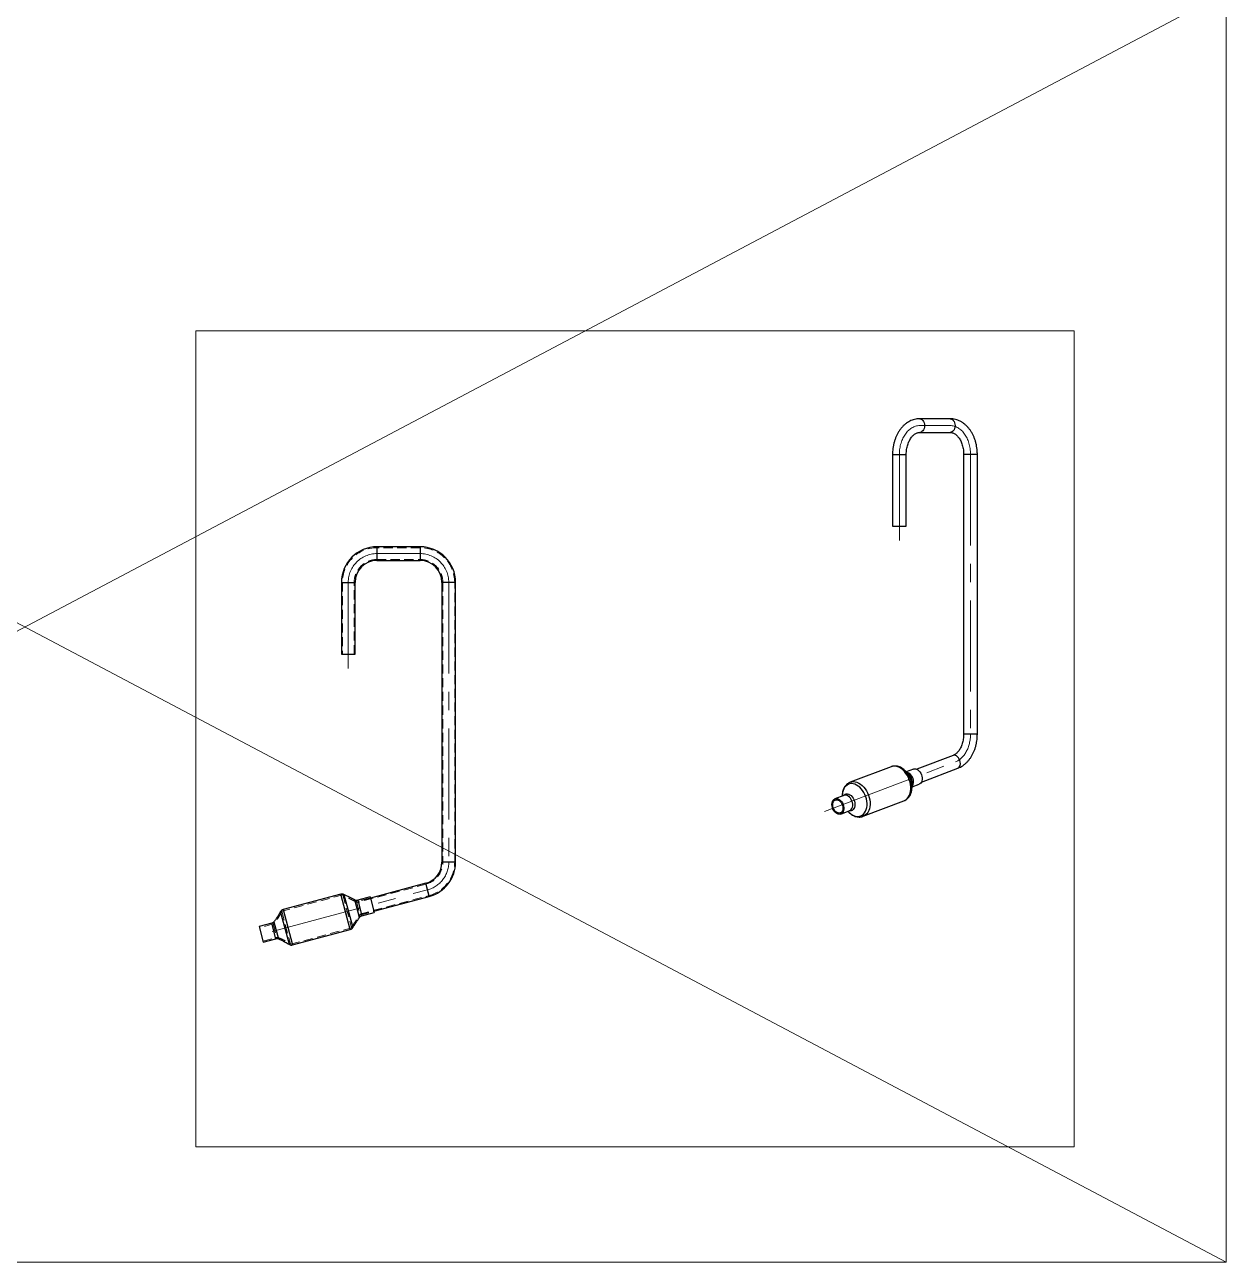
# Model space of a CAD drawing. Header units: millimetres. Extents: x -274 to 1592, y -149 to 3482.
# Drawn here: x 755 to 1592, y 998 to 1859 of the extents above; entities that cross this region are included whole.
import ezdxf

# ---------------------------------------------------------------- set-up
doc = ezdxf.new("R2010")
doc.units = ezdxf.units.MM
doc.header["$LTSCALE"] = 5
doc.linetypes.add('CENTERX2', pattern=[20.32, 12.7, -2.54, 2.54, -2.54])
doc.linetypes.add('HIDDEN', pattern=[1.905, 1.27, -0.635])
doc.layers.add('Dimensão', color=252, linetype='Continuous', lineweight=13)

# ---------------------------------------------------------------- blocks, each defined once
blk = doc.blocks.new('100')
at = {"color": 7, "linetype": 'Continuous', "lineweight": 25}
for p, q in [((110.61, 269.76), (80.61, 269.76)), ((80.61, 269.76), (80.61, 265)), ((110.61, 269.76), (110.61, 265)), ((80.61, 265), (80.61, 260.24)), ((80.61, 260.24), (110.61, 260.24)), ((110.61, 265), (110.61, 260.24)), ((55.85, 245), (55.85, 195)), ((55.85, 245), (60.61, 245)), ((60.61, 245), (65.38, 245)), ((65.38, 195), (65.38, 245)), ((125.85, 245), (125.85, 50.34)), ((130.61, 245), (125.85, 245)), ((135.38, 245), (130.61, 245)), ((135.38, 50.34), (135.38, 245)), ((55.85, 195), (60.61, 195)), ((60.61, 195), (65.38, 195)), ((130.61, 50.34), (125.85, 50.34)), ((135.38, 50.34), (130.61, 50.34)), ((114.56, 35.63), (76.04, 25.31)), ((115.79, 31.03), (114.56, 35.63)), ((55.48, 28.01), (15.3, 17.25)), ((62.06, 3.48), (55.48, 28.01)), ((57.63, 27.79), (63.8, 4.75)), ((75.81, 26.16), (67.2, 23.86)), ((75.81, 26.16), (78.74, 15.25)), ((78.51, 16.11), (117.02, 26.43)), ((117.02, 26.43), (115.79, 31.03)), ((15.3, 17.25), (21.88, -7.29)), ((68.44, 11.75), (65.15, 24.04)), ((67.2, 23.86), (70.13, 12.94)), ((8.86, 8.78), (12.07, -3.17)), ((19.6, -6.99), (13.48, 15.85)), ((70.13, 12.94), (78.74, 15.25)), ((7.35, 7.82), (-1.46, 5.46)), ((-1.46, 5.46), (1.46, -5.46)), ((10.27, -3.1), (7.35, 7.82)), ((21.88, -7.29), (62.06, 3.48)), ((1.46, -5.46), (10.27, -3.1))]:
    blk.add_line(p, q, dxfattribs=at)
at = {"color": 7, "linetype": 'HIDDEN', "lineweight": 18}
for p, q in [((80.61, 260.24), (80.61, 269.76)), ((110.61, 269.11), (80.61, 269.11)), ((80.61, 260.89), (80.61, 269.1)), ((110.61, 260.24), (110.61, 269.76)), ((110.61, 260.89), (110.61, 269.08)), ((80.61, 260.89), (110.61, 260.89)), ((65.38, 245), (55.85, 245)), ((56.5, 245), (56.5, 195)), ((64.72, 245), (56.51, 245)), ((64.73, 195), (64.73, 245)), ((125.85, 245), (135.38, 245)), ((126.5, 245), (126.5, 50.34)), ((134.73, 245), (126.53, 245)), ((134.73, 50.34), (134.73, 245)), ((125.85, 50.34), (135.38, 50.34)), ((126.5, 50.34), (134.69, 50.34)), ((114.73, 35), (66.55, 22.09)), ((114.56, 35.63), (117.02, 26.43)), ((116.86, 27.05), (114.74, 34.97)), ((56.81, 27.54), (14.31, 16.15)), ((55.48, 28.01), (62.06, 3.48)), ((56.81, 27.54), (62.97, 4.55)), ((63.8, 4.75), (57.63, 27.79)), ((68.68, 14.14), (116.86, 27.05)), ((21.88, -7.29), (15.3, 17.25)), ((65.15, 24.04), (68.44, 11.75)), ((76.02, 25.39), (66.36, 22.8)), ((66.36, 22.8), (68.87, 13.43)), ((76.04, 25.31), (66.38, 22.72)), ((70.13, 12.94), (67.2, 23.86)), ((12.07, -3.17), (8.86, 8.78)), ((13.48, 15.85), (19.6, -6.99)), ((14.31, 16.15), (20.47, -6.84)), ((68.85, 13.52), (78.51, 16.11)), ((68.87, 13.43), (78.53, 16.02)), ((8.4, 7.27), (-1.26, 4.68)), ((7.35, 7.82), (10.27, -3.1)), ((8.4, 7.27), (10.91, -2.1)), ((20.47, -6.84), (62.97, 4.55)), ((1.26, -4.68), (10.91, -2.1))]:
    blk.add_line(p, q, dxfattribs=at)
at = {"color": 7, "linetype": 'CENTERX2', "lineweight": 18}
for p, q in [((80.61, 265), (110.61, 265)), ((60.61, 185), (60.61, 245)), ((130.61, 245), (130.61, 50.34)), ((7.73, 2.07), (115.79, 31.03))]:
    blk.add_line(p, q, dxfattribs=at)
at = {"color": 7, "linetype": 'Continuous', "lineweight": 25}
for centre, radius, start, end in [((80.61, 245), 24.76, 90, 180), ((110.61, 245), 24.76, 0, 90), ((80.61, 245), 15.24, 90, 180), ((110.61, 245), 15.24, 0, 90), ((110.61, 50.34), 15.24, 285, 0), ((110.61, 50.34), 24.76, 285, 0), ((56.26, 25.12), 3, 62.86206, 105), ((16.08, 14.35), 3, 105, 149.97578), ((66.43, 26.75), 3, 244.78523, 285), ((6.57, 10.72), 3, 285, 319.88408), ((70.9, 10.04), 3, 105, 145.21477), ((61.28, 6.38), 3, 285, 327.13794), ((11.05, -5.99), 3, 70.11592, 105), ((21.1, -4.39), 3, 240.02422, 285)]:
    blk.add_arc(centre, radius, start, end, dxfattribs=at)
at = {"color": 7, "linetype": 'HIDDEN', "lineweight": 18}
for centre, radius, start, end in [((80.61, 245), 24.11, 90, 180), ((110.61, 245), 24.11, 0, 90), ((80.61, 245), 15.89, 90, 180), ((110.61, 245), 15.89, 0, 90), ((110.61, 50.34), 15.89, 285, 0), ((110.61, 50.34), 24.11, 285, 0)]:
    blk.add_arc(centre, radius, start, end, dxfattribs=at)
at = {"color": 7, "linetype": 'CENTERX2', "lineweight": 18}
for centre, start, end in [((80.61, 245), 90, 180), ((110.61, 245), 0, 90), ((110.61, 50.34), 285, 0)]:
    blk.add_arc(centre, 20, start, end, dxfattribs=at)
at = {"color": 7, "linetype": 'HIDDEN', "lineweight": 18}
for points, knots in [([(66.42, 22.58), (65.36, 23.06), (63.24, 24.03), (60.04, 25.65), (57.94, 26.73), (56.88, 27.27)], [0, 0, 0, 0, 0.329012, 0.661627, 1, 1, 1, 1]), ([(14.39, 15.83), (13.85, 14.89), (12.84, 13.13), (11.31, 10.69), (9.91, 8.69), (8.9, 7.64), (8.43, 7.16)], [0, 0, 0, 0, 0.311867, 0.580915, 0.809119, 1, 1, 1, 1]), ([(62.89, 4.82), (63.54, 5.82), (64.82, 7.81), (66.78, 10.81), (68.14, 12.71), (68.81, 13.66)], [0, 0, 0, 0, 0.338373, 0.670988, 1, 1, 1, 1]), ([(10.88, -1.98), (11.52, -2.17), (12.93, -2.57), (15.14, -3.61), (17.68, -4.95), (19.44, -5.97), (20.38, -6.51)], [0, 0, 0, 0, 0.190881, 0.419085, 0.688133, 1, 1, 1, 1])]:
    blk.add_open_spline(points, degree=3, knots=knots, dxfattribs=at)
at = {"color": 7, "linetype": 'Continuous', "lineweight": 25}
for points, knots in [([(65.15, 24.04), (63.9, 24.64), (61.37, 25.86), (58.88, 27.14), (57.63, 27.79)], [0, 0, 0, 0, 0.496068, 1, 1, 1, 1]), ([(13.48, 15.85), (12.91, 14.87), (11.86, 13.09), (10.35, 10.68), (9.32, 9.36), (8.86, 8.78)], [0, 0, 0, 0, 0.405161, 0.737489, 1, 1, 1, 1]), ([(63.8, 4.75), (64.56, 5.94), (66.08, 8.29), (67.66, 10.61), (68.44, 11.75)], [0, 0, 0, 0, 0.503932, 1, 1, 1, 1]), ([(12.07, -3.17), (12.75, -3.45), (14.3, -4.07), (16.82, -5.4), (18.62, -6.42), (19.6, -6.99)], [0, 0, 0, 0, 0.262511, 0.594839, 1, 1, 1, 1])]:
    blk.add_open_spline(points, degree=3, knots=knots, dxfattribs=at)

msp = doc.modelspace()

# ---------------------------------------------------------------- linework, layer by layer
at = {"color": 7, "linetype": 'Continuous', "lineweight": 25}
for p, q in [((1399.564, 1584.918), (1378.351, 1584.918)), ((1378.351, 1575.393), (1399.564, 1575.393)), ((1359.446, 1560.155), (1359.446, 1510.155)), ((1359.446, 1560.155), (1367.576, 1560.155)), ((1367.576, 1560.155), (1368.971, 1560.155)), ((1368.971, 1510.155), (1368.971, 1560.155)), ((1408.944, 1560.155), (1408.944, 1365.502)), ((1417.074, 1560.155), (1408.944, 1560.155)), ((1418.469, 1560.155), (1417.074, 1560.155)), ((1418.469, 1365.502), (1418.469, 1560.155)), ((1359.446, 1510.155), (1367.576, 1510.155)), ((1367.576, 1510.155), (1368.971, 1510.155)), ((1417.074, 1365.502), (1408.944, 1365.502)), ((1418.469, 1365.502), (1417.074, 1365.502)), ((1401.537, 1350.637), (1376.242, 1341.052)), ((1358.404, 1342.78), (1329.994, 1332.015)), ((1373.986, 1341.146), (1369.012, 1339.261)), ((1379.618, 1332.145), (1404.912, 1341.73)), ((1373.013, 1328.693), (1377.991, 1330.579)), ((1373.155, 1330.529), (1373.185, 1330.772)), ((1325.575, 1322.801), (1319.345, 1320.44)), ((1338.994, 1308.263), (1367.404, 1319.028)), ((1323.35, 1309.874), (1329.579, 1312.234)), ((1328.415, 1311.793), (1329.02, 1311.144)), ((1329.881, 1311.983), (1329.137, 1312.067))]:
    msp.add_line(p, q, dxfattribs=at)
at = {"color": 7, "linetype": 'CENTERX2', "lineweight": 18}
for p, q in [((1378.351, 1580.155), (1399.564, 1580.155)), ((1364.209, 1500.155), (1364.209, 1560.155)), ((1413.706, 1560.155), (1413.706, 1365.502)), ((1311.996, 1311.614), (1403.224, 1346.183))]:
    msp.add_line(p, q, dxfattribs=at)
at = {"color": 7, "linetype": 'Continuous', "lineweight": 25, "flags": 128}
for points in [[(1378.352, 1584.918), (1378.533, 1584.911), (1379.252, 1584.744), (1379.928, 1584.363), (1380.531, 1583.785), (1381.032, 1583.037), (1381.407, 1582.155), (1381.64, 1581.179), (1381.718, 1580.155)], [(1399.564, 1584.918), (1399.746, 1584.911), (1400.465, 1584.744), (1401.141, 1584.363), (1401.744, 1583.785), (1402.245, 1583.037), (1402.62, 1582.155), (1402.853, 1581.179), (1402.932, 1580.155)], [(1381.718, 1580.155), (1381.64, 1579.131), (1381.407, 1578.155), (1381.032, 1577.273), (1380.531, 1576.525), (1379.928, 1575.947), (1379.252, 1575.566), (1378.533, 1575.4), (1378.371, 1575.393)], [(1402.932, 1580.155), (1402.853, 1579.131), (1402.62, 1578.155), (1402.245, 1577.273), (1401.744, 1576.525), (1401.141, 1575.947), (1400.465, 1575.566), (1399.746, 1575.4), (1399.564, 1575.393)], [(1406.592, 1346.183), (1406.326, 1347.172), (1405.915, 1348.115), (1405.378, 1348.967), (1404.74, 1349.689), (1404.032, 1350.248), (1403.285, 1350.616), (1402.536, 1350.777), (1401.819, 1350.723), (1401.537, 1350.637)], [(1360.58, 1343.172), (1359.403, 1343.062), (1358.404, 1342.78)], [(1367.404, 1319.028), (1368.045, 1319.316), (1369.029, 1319.956), (1369.903, 1320.791), (1370.652, 1321.806), (1371.262, 1322.984), (1371.724, 1324.304), (1372.028, 1325.741), (1372.17, 1327.27), (1372.146, 1328.864), (1371.957, 1330.494), (1371.606, 1332.132), (1371.101, 1333.748), (1370.449, 1335.313), (1369.662, 1336.8), (1368.755, 1338.181), (1367.743, 1339.432), (1366.645, 1340.532), (1365.481, 1341.459), (1364.27, 1342.198), (1363.035, 1342.736), (1361.797, 1343.062), (1360.58, 1343.172)], [(1373.986, 1341.146), (1374.556, 1341.292), (1375.364, 1341.292), (1376.198, 1341.07), (1377.023, 1340.634), (1377.806, 1340.004), (1378.515, 1339.203), (1379.12, 1338.266), (1379.597, 1337.231), (1379.926, 1336.139), (1380.094, 1335.036), (1380.094, 1333.967), (1379.926, 1332.976), (1379.597, 1332.103), (1379.119, 1331.383), (1378.514, 1330.847), (1377.991, 1330.579)], [(1335.209, 1308.171), (1336.327, 1308.277), (1337.384, 1308.594), (1338.361, 1309.116), (1339.238, 1309.833), (1340, 1310.732), (1340.632, 1311.796), (1341.123, 1313.005), (1341.463, 1314.336), (1341.647, 1315.766), (1341.671, 1317.267), (1341.533, 1318.811), (1341.238, 1320.369), (1340.79, 1321.913), (1340.198, 1323.414), (1339.473, 1324.844), (1338.627, 1326.175), (1337.678, 1327.384), (1336.643, 1328.448), (1335.54, 1329.347), (1334.392, 1330.064), (1333.218, 1330.586), (1332.04, 1330.903), (1330.882, 1331.009), (1329.764, 1330.903), (1328.707, 1330.586), (1327.731, 1330.064), (1326.853, 1329.347), (1326.092, 1328.448), (1325.459, 1327.384), (1324.968, 1326.175), (1324.628, 1324.844), (1324.466, 1323.686)], [(1330.013, 1332.022), (1330.993, 1332.297), (1332.17, 1332.406)], [(1332.17, 1332.406), (1333.387, 1332.297), (1334.625, 1331.97), (1335.86, 1331.433), (1337.071, 1330.694), (1338.235, 1329.766), (1339.333, 1328.667), (1340.345, 1327.415), (1341.252, 1326.034), (1342.039, 1324.548), (1342.691, 1322.983), (1343.196, 1321.367), (1343.547, 1319.729), (1343.736, 1318.098), (1343.76, 1316.504), (1343.618, 1314.975), (1343.314, 1313.538), (1342.852, 1312.219), (1342.241, 1311.041), (1341.492, 1310.025), (1340.619, 1309.19), (1339.635, 1308.55), (1339, 1308.265)], [(1322.381, 1309.7), (1321.556, 1309.811), (1320.722, 1310.142), (1319.914, 1310.678), (1319.164, 1311.397), (1318.504, 1312.27), (1317.96, 1313.262), (1317.555, 1314.331), (1317.305, 1315.433), (1317.221, 1316.525), (1317.305, 1317.561), (1317.555, 1318.498), (1317.961, 1319.298), (1318.504, 1319.929), (1319.165, 1320.364), (1319.915, 1320.587), (1320.723, 1320.587), (1321.557, 1320.364), (1322.382, 1319.929), (1323.165, 1319.298), (1323.874, 1318.498), (1324.479, 1317.561), (1324.956, 1316.525), (1325.285, 1315.433), (1325.453, 1314.331), (1325.453, 1313.262), (1325.285, 1312.27), (1324.956, 1311.397), (1324.478, 1310.678), (1323.873, 1310.142), (1323.165, 1309.811), (1322.381, 1309.7)], [(1322.235, 1310.472), (1321.477, 1310.582), (1320.713, 1310.905), (1319.979, 1311.428), (1319.308, 1312.124), (1318.733, 1312.963), (1318.28, 1313.904), (1317.971, 1314.903), (1317.82, 1315.915), (1317.833, 1316.891), (1318.011, 1317.786), (1318.345, 1318.558), (1318.819, 1319.171), (1319.411, 1319.597), (1320.094, 1319.814), (1320.836, 1319.814), (1321.601, 1319.597), (1322.355, 1319.171), (1323.061, 1318.558), (1323.688, 1317.786), (1324.205, 1316.891), (1324.588, 1315.915), (1324.82, 1314.903), (1324.889, 1313.904), (1324.793, 1312.963), (1324.536, 1312.124), (1324.129, 1311.428), (1323.593, 1310.905), (1322.952, 1310.582), (1322.235, 1310.472)], [(1324.466, 1323.686), (1324.444, 1323.414), (1324.411, 1322.36)], [(1325.133, 1322.634), (1325.153, 1322.661), (1325.736, 1323.275), (1326.429, 1323.698), (1327.205, 1323.913), (1328.037, 1323.913), (1328.895, 1323.698), (1329.747, 1323.275), (1330.564, 1322.661), (1331.314, 1321.877), (1331.972, 1320.951), (1332.514, 1319.917), (1332.919, 1318.812), (1333.174, 1317.677), (1333.269, 1316.552), (1333.2, 1315.478), (1332.97, 1314.494), (1332.588, 1313.635), (1332.067, 1312.932), (1331.427, 1312.412), (1330.689, 1312.092), (1329.881, 1311.983), (1329.881, 1311.983)], [(1329.579, 1312.234), (1330.102, 1312.502), (1330.708, 1313.038), (1331.185, 1313.758), (1331.514, 1314.631), (1331.682, 1315.622), (1331.682, 1316.691), (1331.514, 1317.794), (1331.185, 1318.886), (1330.708, 1319.921), (1330.103, 1320.858), (1329.394, 1321.658), (1328.611, 1322.289), (1327.786, 1322.725), (1326.952, 1322.947), (1326.144, 1322.947), (1325.575, 1322.801)]]:
    msp.add_lwpolyline(points, dxfattribs=at)
at = {"color": 7, "linetype": 'Continuous', "lineweight": 25}
for centre, radius, start, end in [((1402.986, 1345), 3.795, 300.489602, 18.173929), ((1356.918, 1328.644), 16.048, 350.669721, 49.909941), ((1367.322, 1332.579), 6.714, 329.293675, 72.183198), ((1364.523, 1331.515), 8.694, 355.097674, 47.328882), ((1335.798, 1317.325), 9.174, 222.363049, 266.319655)]:
    msp.add_arc(centre, radius, start, end, dxfattribs=at)
at = {"color": 7, "linetype": 'CENTERX2', "lineweight": 18}
for centre, start_param, end_param in [((1378.351, 1560.155), 0, 1.5707963), ((1399.564, 1560.155), 4.712389, 6.2831853), ((1399.564, 1365.502), 3.403392, 4.712389)]:
    msp.add_ellipse(centre, major_axis=(0, 20), ratio=0.7071068, start_param=start_param, end_param=end_param, dxfattribs=at)
at = {"color": 7, "linetype": 'Continuous', "lineweight": 25}
for points, knots in [([(1378.351, 1584.918), (1377.986, 1584.91), (1377.051, 1584.889), (1375.555, 1584.683), (1373.882, 1584.265), (1372.25, 1583.654), (1370.67, 1582.859), (1369.152, 1581.882), (1367.706, 1580.728), (1366.344, 1579.406), (1365.077, 1577.924), (1363.917, 1576.293), (1362.873, 1574.528), (1361.956, 1572.643), (1361.173, 1570.657), (1360.529, 1568.586), (1360.029, 1566.448), (1359.679, 1564.261), (1359.479, 1562.156), (1359.457, 1560.784), (1359.446, 1560.155)], [0, 0, 0, 0, 0.0348444, 0.089354, 0.1438778, 0.1986273, 0.2537941, 0.3095211, 0.3658875, 0.4229028, 0.4805118, 0.5386122, 0.5970791, 0.6557893, 0.7146392, 0.7735472, 0.8324624, 0.8913699, 0.9502716, 1, 1, 1, 1]), ([(1418.469, 1560.155), (1418.464, 1560.563), (1418.451, 1561.716), (1418.311, 1563.609), (1418.004, 1565.811), (1417.546, 1567.972), (1416.94, 1570.074), (1416.19, 1572.101), (1415.3, 1574.036), (1414.273, 1575.862), (1413.116, 1577.561), (1411.839, 1579.117), (1410.451, 1580.514), (1408.966, 1581.736), (1407.399, 1582.772), (1405.767, 1583.611), (1404.088, 1584.25), (1402.378, 1584.68), (1400.864, 1584.889), (1399.925, 1584.91), (1399.564, 1584.918)], [0, 0, 0, 0, 0.0322975, 0.0912392, 0.150249, 0.2093354, 0.2685162, 0.3277993, 0.3871764, 0.4466089, 0.5060138, 0.5652809, 0.6242671, 0.6828109, 0.7407594, 0.798001, 0.8544926, 0.9102721, 0.9654541, 1, 1, 1, 1]), ([(1368.971, 1560.155), (1368.974, 1560.446), (1368.984, 1561.312), (1369.094, 1562.747), (1369.345, 1564.43), (1369.716, 1566.052), (1370.197, 1567.593), (1370.78, 1569.029), (1371.451, 1570.345), (1372.195, 1571.523), (1372.997, 1572.552), (1373.84, 1573.424), (1374.708, 1574.135), (1375.591, 1574.688), (1376.483, 1575.083), (1377.405, 1575.343), (1378.024, 1575.375), (1378.351, 1575.393)], [0, 0, 0, 0, 0.034088, 0.1016683, 0.1691772, 0.2365287, 0.3036781, 0.370602, 0.4373124, 0.5038762, 0.5704174, 0.6371356, 0.7044185, 0.7728801, 0.8434479, 0.917431, 1, 1, 1, 1]), ([(1399.564, 1575.393), (1399.693, 1575.39), (1400.161, 1575.379), (1400.921, 1575.245), (1401.853, 1574.916), (1402.755, 1574.439), (1403.66, 1573.789), (1404.557, 1572.952), (1405.401, 1571.96), (1406.183, 1570.82), (1406.89, 1569.543), (1407.511, 1568.143), (1408.032, 1566.635), (1408.446, 1565.039), (1408.741, 1563.376), (1408.914, 1561.739), (1408.934, 1560.659), (1408.944, 1560.155)], [0, 0, 0, 0, 0.03272391, 0.11844946, 0.1904422, 0.25871832, 0.33125299, 0.4011069, 0.46941035, 0.53694832, 0.60417889, 0.6713449, 0.73855202, 0.80587334, 0.87332332, 0.94087978, 1, 1, 1, 1]), ([(1408.944, 1365.502), (1408.94, 1365.211), (1408.931, 1364.345), (1408.82, 1362.91), (1408.57, 1361.227), (1408.199, 1359.604), (1407.717, 1358.064), (1407.135, 1356.627), (1406.464, 1355.312), (1405.72, 1354.134), (1404.918, 1353.105), (1404.075, 1352.233), (1403.207, 1351.524), (1402.352, 1350.982), (1401.802, 1350.749), (1401.537, 1350.637)], [0, 0, 0, 0, 0.0407516, 0.1215426, 0.2022483, 0.2827658, 0.3630417, 0.443048, 0.5227991, 0.6023749, 0.6819237, 0.7616842, 0.8421196, 0.9239643, 1, 1, 1, 1]), ([(1404.912, 1341.73), (1405.251, 1341.866), (1406.134, 1342.222), (1407.512, 1342.956), (1409.02, 1343.963), (1410.452, 1345.147), (1411.799, 1346.498), (1413.048, 1348.007), (1414.188, 1349.662), (1415.21, 1351.449), (1416.105, 1353.353), (1416.864, 1355.355), (1417.483, 1357.439), (1417.958, 1359.587), (1418.282, 1361.781), (1418.445, 1363.76), (1418.462, 1365.003), (1418.469, 1365.502)], [0, 0, 0, 0, 0.0417082, 0.1087925, 0.1763499, 0.2446915, 0.3138117, 0.383632, 0.4540218, 0.5248281, 0.5959049, 0.6671321, 0.7384145, 0.8097008, 0.8809768, 0.9522478, 1, 1, 1, 1]), ([(1361.129, 1343.274), (1360.854, 1343.265), (1360.161, 1343.241), (1359.243, 1343.083), (1358.639, 1342.846), (1358.422, 1342.761)], [0, 0, 0, 0, 0.29624017, 0.7477778, 1, 1, 1, 1]), ([(1367.18, 1340.968), (1366.855, 1341.218), (1366.136, 1341.772), (1364.936, 1342.422), (1363.623, 1342.928), (1362.345, 1343.223), (1361.513, 1343.258), (1361.129, 1343.274)], [0, 0, 0, 0, 0.1777425, 0.3941339, 0.6085825, 0.8194377, 1, 1, 1, 1]), ([(1370.41, 1337.912), (1370.138, 1338.16), (1369.594, 1338.657), (1368.897, 1339.372), (1368.548, 1339.73)], [0, 0, 0, 0, 0.4992307, 1, 1, 1, 1]), ([(1330.028, 1332.001), (1329.854, 1331.942), (1329.294, 1331.751), (1328.431, 1331.234), (1327.463, 1330.476), (1326.615, 1329.556), (1325.89, 1328.499), (1325.295, 1327.312), (1324.848, 1326.005), (1324.573, 1324.819), (1324.51, 1324.054), (1324.488, 1323.78)], [0, 0, 0, 0, 0.0547268, 0.1757729, 0.296536, 0.4181785, 0.5416824, 0.6676528, 0.7961995, 0.9269473, 1, 1, 1, 1]), ([(1372.976, 1327.935), (1372.986, 1328.157), (1373.009, 1328.641), (1373.051, 1329.488), (1373.139, 1330.328), (1373.186, 1330.777)], [0, 0, 0, 0, 0.2810181, 0.6158745, 1, 1, 1, 1]), ([(1367.427, 1319.062), (1367.673, 1319.155), (1368.3, 1319.393), (1369.214, 1319.98), (1370.153, 1320.779), (1370.972, 1321.733), (1371.668, 1322.822), (1372.22, 1324.043), (1372.574, 1325.092), (1372.687, 1325.752), (1372.719, 1325.941)], [0, 0, 0, 0, 0.0896781, 0.2279933, 0.3662963, 0.5059103, 0.64787, 0.7927379, 0.9404948, 1, 1, 1, 1]), ([(1329.078, 1311.108), (1329.289, 1310.892), (1329.86, 1310.309), (1330.892, 1309.528), (1332.144, 1308.773), (1333.451, 1308.218), (1334.781, 1307.87), (1336.105, 1307.733), (1337.387, 1307.823), (1338.358, 1308.012), (1338.866, 1308.231), (1338.992, 1308.286)], [0, 0, 0, 0, 0.0765943, 0.2072164, 0.3377241, 0.4673, 0.594945, 0.7198325, 0.841661, 0.9607603, 1, 1, 1, 1])]:
    msp.add_open_spline(points, degree=3, knots=knots, dxfattribs=at)
at = {"layer": 'Dimensão'}
for p, q in [((-81.243, 997.955), (1591.764, 1881.899)), ((1591.764, 997.955), (-81.243, 1881.899))]:
    msp.add_line(p, q, dxfattribs=at)
for points in [[(-81.243, 1881.899), (-81.243, 997.955), (1591.764, 997.955), (1591.764, 1881.899)], [(874.378, 1078.19), (874.378, 1646.075), (1485.788, 1646.075), (1485.788, 1078.19)]]:
    msp.add_lwpolyline(points, close=True, dxfattribs=at)

# ---------------------------------------------------------------- block references
msp.add_blockref('100', (919.875, 1226.084), dxfattribs=at)

doc.saveas('drawing.dxf')
